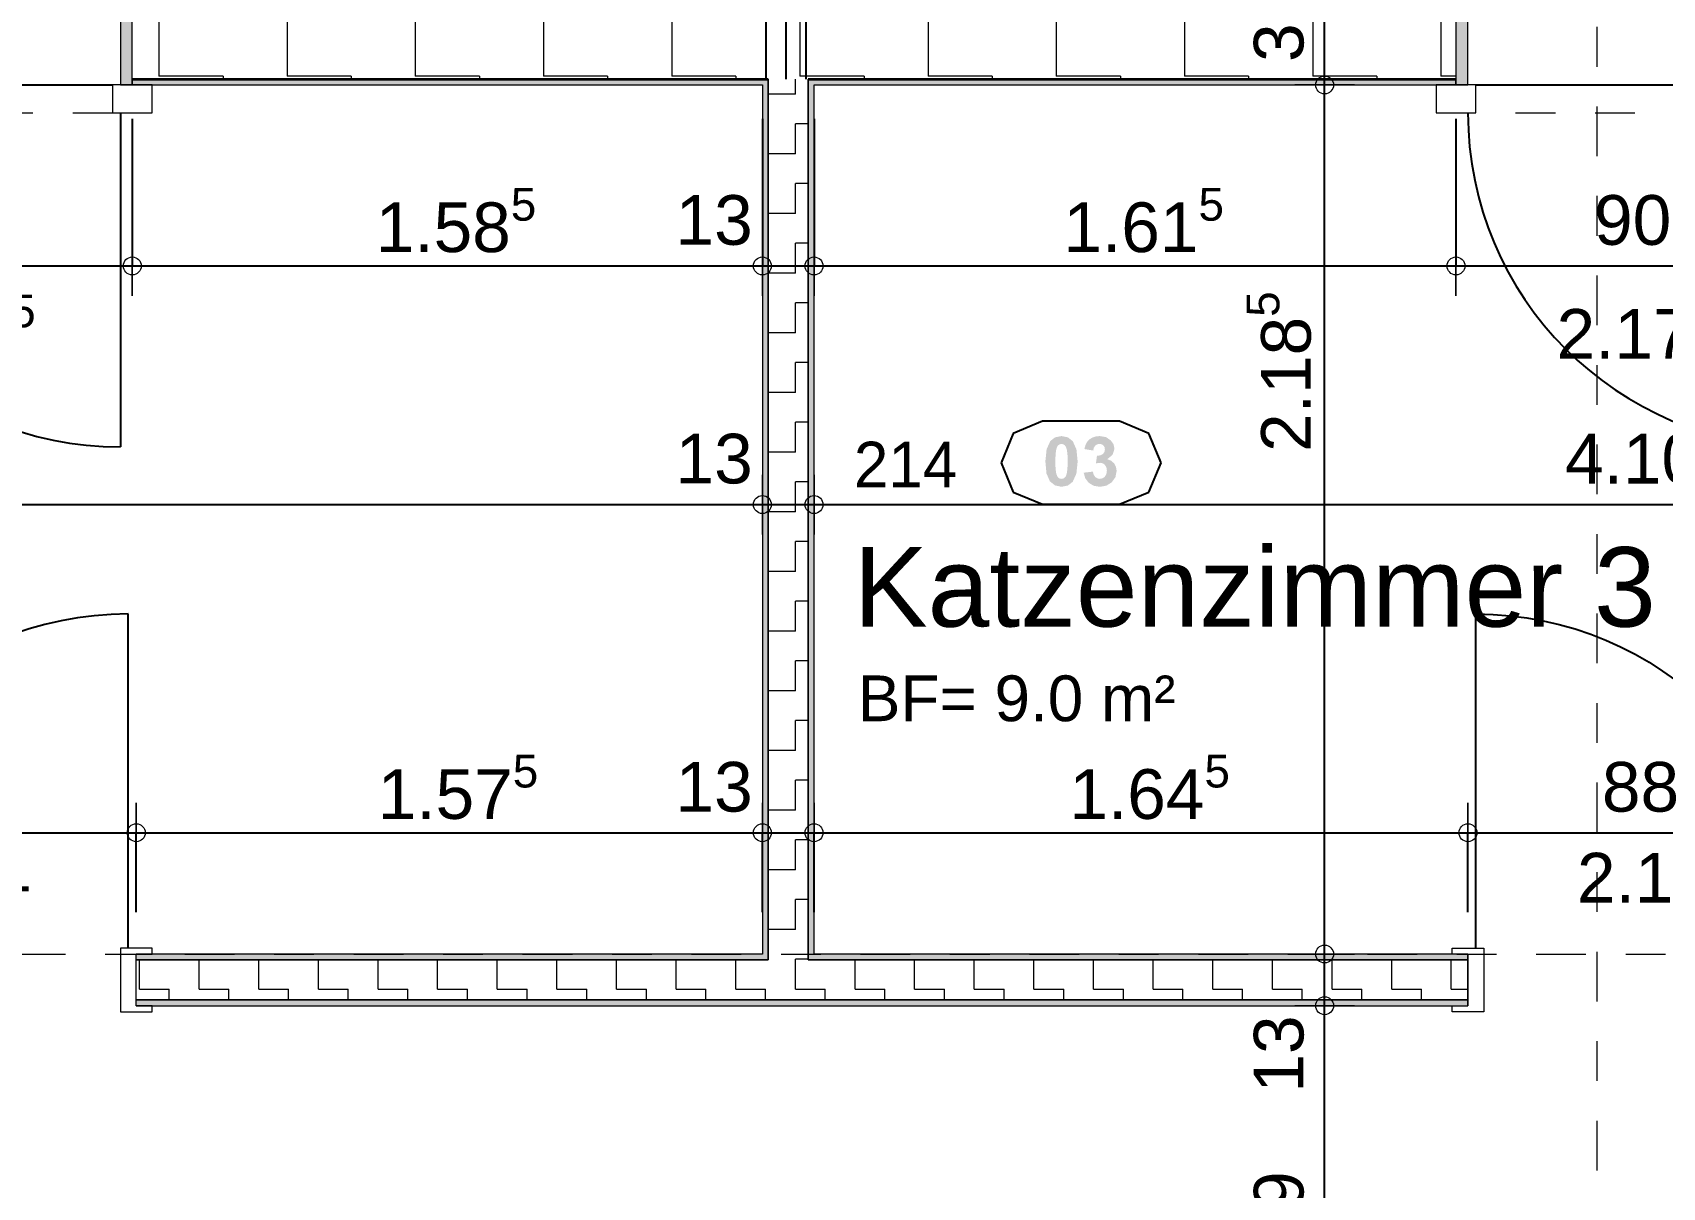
# Model space of a CAD drawing. Header units: metres. Extents: x -94.5 to -10.5, y 121.5 to 156.5.
# Drawn here: x -46.919 to -42.819, y 139.751 to 142.655 of the extents above; entities that cross this region are included whole.
import ezdxf

# ---------------------------------------------------------------- set-up
doc = ezdxf.new("R2010")
doc.units = ezdxf.units.M
doc.header["$PDMODE"] = 65
for name, pattern in [('AUSGEZOGEN', [0]), ('GETRENNT2_S10', [0.255, 0.125, -0.065, 0, -0.065]), ('PUNKT2_S9', [0.175, 0.075, -0.05, 0, -0.05]), ('VERDECKT2_S2', [0.09, 0.05, -0.04])]:
    doc.linetypes.add(name, pattern=pattern)
doc.layers.add('XR$1$_3808', color=7, linetype='Continuous')
for name, color, linetype, lineweight in [('XR$1$Allgemein', 7, 'AUSGEZOGEN', 18), ('XR$1$Bauachsen_grob', 7, 'GETRENNT2_S10', 13), ('XR$1$Daemmung', 7, 'AUSGEZOGEN', 18), ('XR$1$Hilfskonstruktion', 5, 'VERDECKT2_S2', 13), ('XR$1$Holz_Innenverkleidung', 7, 'AUSGEZOGEN', 25), ('XR$1$Leichtbauwaende', 7, 'AUSGEZOGEN', 18), ('XR$1$Raumbezeichnung', 7, 'AUSGEZOGEN', 18), ('XR$1$Text_Werkplan_Ausfuehrung', 7, 'AUSGEZOGEN', 25), ('XR$1$Tuerblatt', 7, 'AUSGEZOGEN', 18), ('XR$1$Tuerschwelle', 7, 'AUSGEZOGEN', 25), ('XR$1$Werkplan-_Ausfuehrungsmasse', 7, 'AUSGEZOGEN', 13)]:
    doc.layers.add(name, color=color, linetype=linetype, lineweight=lineweight)
doc.styles.add('ARIAL', font='ARIAL.TTF')
doc.dimstyles.new('_DIMSTYLE_3', dxfattribs={"dimtxt": 0.125, "dimasz": 0.15, "dimexe": 0, "dimexo": 0, "dimgap": 0.0625, "dimtad": 2, "dimrnd": 0.005, "dimzin": 4, "dimdsep": 46, "dimtxsty": 'ARIAL', "dimblk1": 'ALL_ML_KREIS', "dimblk2": 'ALL_ML_KREIS', "dimsah": 1, "dimcen": 0, "dimclrd": 256, "dimclre": 256, "dimclrt": 256, "dimadec": 0, "dimazin": 0, "dimtfac": 1, "dimtdec": 0, "dimtix": 1, "dimtmove": 2, "dimatfit": 3, "dimfxl": 0, "dimtzin": 0, "dimlwd": 0, "dimlwe": -1, "dimarcsym": 0})
doc.dimstyles.new('_DIMSTYLE_6', dxfattribs={"dimtxt": 0.125, "dimasz": 0.15, "dimexe": 0, "dimexo": 0, "dimgap": 0.0625, "dimtad": 2, "dimdec": 1, "dimlfac": 100, "dimrnd": 0.5, "dimzin": 4, "dimdsep": 46, "dimtxsty": 'ARIAL', "dimblk1": 'ALL_ML_KREIS', "dimblk2": 'ALL_ML_KREIS', "dimsah": 1, "dimcen": 0, "dimclrd": 256, "dimclre": 256, "dimclrt": 256, "dimadec": 0, "dimazin": 0, "dimtfac": 1, "dimtdec": 0, "dimtix": 1, "dimtmove": 2, "dimatfit": 3, "dimfxl": 0, "dimtvp": 1.2, "dimtzin": 0, "dimlwd": 0, "dimlwe": -1, "dimarcsym": 0})
doc.dimstyles.new('_DIMSTYLE_7', dxfattribs={"dimtxt": 0.125, "dimasz": 0.15, "dimexe": 0, "dimexo": 0, "dimgap": 0.0625, "dimtad": 2, "dimdec": 3, "dimrnd": 0.005, "dimzin": 4, "dimdsep": 46, "dimtxsty": 'ARIAL', "dimblk1": 'ALL_ML_KREIS', "dimblk2": 'ALL_ML_KREIS', "dimsah": 1, "dimcen": 0, "dimclrd": 256, "dimclre": 256, "dimclrt": 256, "dimadec": 0, "dimazin": 0, "dimtfac": 1, "dimtdec": 0, "dimtix": 1, "dimtmove": 2, "dimatfit": 3, "dimfxl": 0, "dimtzin": 0, "dimlwd": 0, "dimlwe": -1, "dimarcsym": 0})
doc.dimstyles.new('_DIMSTYLE_9', dxfattribs={"dimtxt": 0.125, "dimasz": 0.15, "dimexe": 0, "dimexo": 0, "dimgap": 0.0625, "dimtad": 2, "dimdec": 1, "dimlfac": 100, "dimrnd": 0.5, "dimzin": 4, "dimdsep": 46, "dimtxsty": 'ARIAL', "dimblk1": 'ALL_ML_KREIS', "dimblk2": 'ALL_ML_KREIS', "dimsah": 1, "dimcen": 0, "dimclrd": 256, "dimclre": 256, "dimclrt": 256, "dimadec": 0, "dimazin": 0, "dimtfac": 1, "dimtdec": 0, "dimtix": 1, "dimtmove": 2, "dimatfit": 3, "dimfxl": 0, "dimtzin": 0, "dimlwd": 0, "dimlwe": -1, "dimarcsym": 0})

# ---------------------------------------------------------------- blocks, each defined once
blk = doc.blocks.new('ALL_ML_KREIS')
at = {"color": 0, "linetype": 'ByBlock', "lineweight": -2}
for p, q in [((0, -0.5), (0, 0.5)), ((-1, 0), (0.5, 0))]:
    blk.add_line(p, q, dxfattribs=at)
blk.add_circle((0, 0), 0.15, dxfattribs=at)
blk = doc.blocks.new('*D188')
at = {"layer": 'DEFPOINTS'}
for p in [(-47.5381, 140.6431), (-47.5381, 140.3381), (-46.6581, 140.3381)]:
    blk.add_point(p, dxfattribs=at)
at = {"layer": 'XR$1$Werkplan-_Ausfuehrungsmasse', "lineweight": -2}
for p, q in [((-47.5381, 140.443), (-47.5381, 140.6431)), ((-47.5381, 140.6431), (-46.6581, 140.6431)), ((-46.6581, 140.443), (-46.6581, 140.6431))]:
    blk.add_line(p, q, dxfattribs=at)
at = {"layer": 'XR$1$Werkplan-_Ausfuehrungsmasse', "xscale": 0.15, "yscale": 0.15, "zscale": 0.15, "rotation": 180}
blk.add_blockref('ALL_ML_KREIS', (-47.5381, 140.6431), dxfattribs=at)
at = {"layer": 'XR$1$Werkplan-_Ausfuehrungsmasse', "xscale": 0.15, "yscale": 0.15, "zscale": 0.15}
blk.add_blockref('ALL_ML_KREIS', (-46.6581, 140.6431), dxfattribs=at)
at = {"layer": 'XR$1$Werkplan-_Ausfuehrungsmasse', "insert": (-47.1039, 140.7577), "char_height": 0.125, "width": 0.5, "attachment_point": 5, "style": 'ARIAL'}
blk.add_mtext('\\A1;{\\A1;{88\\H0.082500;\\S^ ;}}', dxfattribs=at)
at = {"layer": 'XR$1$Werkplan-_Ausfuehrungsmasse', "insert": (-47.2638, 140.5925), "char_height": 0.125, "width": 0.00625, "attachment_point": 1, "line_spacing_factor": 0.60241, "style": 'ARIAL'}
blk.add_mtext('\\A1;{2.14\\H0.082500;\\S^ ;}', dxfattribs=at)
blk = doc.blocks.new('*D189')
at = {"layer": 'DEFPOINTS'}
for p in [(-45.0831, 142.523), (-46.6581, 140.6431), (-46.6581, 140.3381)]:
    blk.add_point(p, dxfattribs=at)
at = {"layer": 'XR$1$Werkplan-_Ausfuehrungsmasse', "lineweight": -2}
for p, q in [((-46.6581, 140.443), (-46.6581, 140.6431)), ((-46.6581, 140.6431), (-45.0831, 140.6431)), ((-45.0831, 140.443), (-45.0831, 140.6431))]:
    blk.add_line(p, q, dxfattribs=at)
at = {"layer": 'XR$1$Werkplan-_Ausfuehrungsmasse', "xscale": 0.15, "yscale": 0.15, "zscale": 0.15, "rotation": 180}
blk.add_blockref('ALL_ML_KREIS', (-46.6581, 140.6431), dxfattribs=at)
at = {"layer": 'XR$1$Werkplan-_Ausfuehrungsmasse', "xscale": 0.15, "yscale": 0.15, "zscale": 0.15}
blk.add_blockref('ALL_ML_KREIS', (-45.0831, 140.6431), dxfattribs=at)
at = {"layer": 'XR$1$Werkplan-_Ausfuehrungsmasse', "insert": (-45.8488, 140.7577), "char_height": 0.125, "width": 0.625, "attachment_point": 5, "style": 'ARIAL'}
blk.add_mtext('\\A1;{\\A1;{1.57\\H0.082500;\\S5^ ;}}', dxfattribs=at)
blk = doc.blocks.new('*D190')
at = {"layer": 'DEFPOINTS'}
for p in [(-45.0831, 142.523), (-44.9531, 142.523), (-45.0831, 140.6431)]:
    blk.add_point(p, dxfattribs=at)
at = {"layer": 'XR$1$Werkplan-_Ausfuehrungsmasse', "lineweight": -2}
for p, q in [((-45.0831, 140.443), (-45.0831, 140.6431)), ((-45.0831, 140.6431), (-44.9531, 140.6431)), ((-44.9531, 140.443), (-44.9531, 140.6431))]:
    blk.add_line(p, q, dxfattribs=at)
at = {"layer": 'XR$1$Werkplan-_Ausfuehrungsmasse', "xscale": 0.15, "yscale": 0.15, "zscale": 0.15, "rotation": 180}
blk.add_blockref('ALL_ML_KREIS', (-45.0831, 140.6431), dxfattribs=at)
at = {"layer": 'XR$1$Werkplan-_Ausfuehrungsmasse', "xscale": 0.15, "yscale": 0.15, "zscale": 0.15}
blk.add_blockref('ALL_ML_KREIS', (-44.9531, 140.6431), dxfattribs=at)
at = {"layer": 'XR$1$Werkplan-_Ausfuehrungsmasse', "insert": (-45.2044, 140.7578), "char_height": 0.125, "width": 0.5, "attachment_point": 5, "style": 'ARIAL'}
blk.add_mtext('\\A1;{\\A1;{13\\H0.082500;\\S^ ;}}', dxfattribs=at)
blk = doc.blocks.new('*D191')
at = {"layer": 'DEFPOINTS'}
for p in [(-44.9531, 142.523), (-44.9531, 140.6431), (-43.3081, 140.3381)]:
    blk.add_point(p, dxfattribs=at)
at = {"layer": 'XR$1$Werkplan-_Ausfuehrungsmasse', "lineweight": -2}
for p, q in [((-44.9531, 140.443), (-44.9531, 140.6431)), ((-44.9531, 140.6431), (-43.3081, 140.6431)), ((-43.3081, 140.443), (-43.3081, 140.6431))]:
    blk.add_line(p, q, dxfattribs=at)
at = {"layer": 'XR$1$Werkplan-_Ausfuehrungsmasse', "xscale": 0.15, "yscale": 0.15, "zscale": 0.15, "rotation": 180}
blk.add_blockref('ALL_ML_KREIS', (-44.9531, 140.6431), dxfattribs=at)
at = {"layer": 'XR$1$Werkplan-_Ausfuehrungsmasse', "xscale": 0.15, "yscale": 0.15, "zscale": 0.15}
blk.add_blockref('ALL_ML_KREIS', (-43.3081, 140.6431), dxfattribs=at)
at = {"layer": 'XR$1$Werkplan-_Ausfuehrungsmasse', "insert": (-44.1088, 140.7577), "char_height": 0.125, "width": 0.625, "attachment_point": 5, "style": 'ARIAL'}
blk.add_mtext('\\A1;{\\A1;{1.64\\H0.082500;\\S5^ ;}}', dxfattribs=at)
blk = doc.blocks.new('*D192')
at = {"layer": 'DEFPOINTS'}
for p in [(-43.3081, 140.6431), (-43.3081, 140.3381), (-42.4281, 140.3381)]:
    blk.add_point(p, dxfattribs=at)
at = {"layer": 'XR$1$Werkplan-_Ausfuehrungsmasse', "lineweight": -2}
for p, q in [((-43.3081, 140.443), (-43.3081, 140.6431)), ((-43.3081, 140.6431), (-42.4281, 140.6431)), ((-42.4281, 140.443), (-42.4281, 140.6431))]:
    blk.add_line(p, q, dxfattribs=at)
at = {"layer": 'XR$1$Werkplan-_Ausfuehrungsmasse', "xscale": 0.15, "yscale": 0.15, "zscale": 0.15, "rotation": 180}
blk.add_blockref('ALL_ML_KREIS', (-43.3081, 140.6431), dxfattribs=at)
at = {"layer": 'XR$1$Werkplan-_Ausfuehrungsmasse', "xscale": 0.15, "yscale": 0.15, "zscale": 0.15}
blk.add_blockref('ALL_ML_KREIS', (-42.4281, 140.6431), dxfattribs=at)
at = {"layer": 'XR$1$Werkplan-_Ausfuehrungsmasse', "insert": (-42.8739, 140.7577), "char_height": 0.125, "width": 0.5, "attachment_point": 5, "style": 'ARIAL'}
blk.add_mtext('\\A1;{\\A1;{88\\H0.082500;\\S^ ;}}', dxfattribs=at)
at = {"layer": 'XR$1$Werkplan-_Ausfuehrungsmasse', "insert": (-43.0338, 140.5925), "char_height": 0.125, "width": 0.00625, "attachment_point": 1, "line_spacing_factor": 0.60241, "style": 'ARIAL'}
blk.add_mtext('\\A1;{2.14\\H0.082500;\\S^ ;}', dxfattribs=at)
blk = doc.blocks.new('*D214')
at = {"layer": 'DEFPOINTS'}
for p in [(-43.3081, 140.2081), (-43.6687, 139.018), (-42.0771, 139.018)]:
    blk.add_point(p, dxfattribs=at)
at = {"layer": 'XR$1$Werkplan-_Ausfuehrungsmasse', "lineweight": -2}
for p, q in [((-43.6687, 140.2081), (-43.6687, 140.2081)), ((-43.6687, 139.018), (-43.6687, 140.2081)), ((-43.6687, 139.018), (-43.6687, 139.018))]:
    blk.add_line(p, q, dxfattribs=at)
at = {"layer": 'XR$1$Werkplan-_Ausfuehrungsmasse', "xscale": 0.15, "yscale": 0.15, "zscale": 0.15}
for p, rotation in [((-43.6687, 140.2081), 90), ((-43.6687, 139.018), 270)]:
    blk.add_blockref('ALL_ML_KREIS', p, dxfattribs=dict(at, rotation=rotation))
at = {"layer": 'XR$1$Werkplan-_Ausfuehrungsmasse', "insert": (-43.7833, 139.622), "char_height": 0.125, "width": 0.5, "attachment_point": 5, "rotation": 90, "style": 'ARIAL'}
blk.add_mtext('\\A1;{\\A1;{1.19\\H0.082500;\\S^ ;}}', dxfattribs=at)
blk = doc.blocks.new('*D215')
at = {"layer": 'DEFPOINTS'}
for p in [(-43.3081, 140.3381), (-43.6687, 140.2081), (-43.3081, 140.2081)]:
    blk.add_point(p, dxfattribs=at)
at = {"layer": 'XR$1$Werkplan-_Ausfuehrungsmasse', "lineweight": -2}
for p, q in [((-43.6687, 140.3381), (-43.6687, 140.3381)), ((-43.6687, 140.2081), (-43.6687, 140.3381)), ((-43.6687, 140.2081), (-43.6687, 140.2081))]:
    blk.add_line(p, q, dxfattribs=at)
at = {"layer": 'XR$1$Werkplan-_Ausfuehrungsmasse', "xscale": 0.15, "yscale": 0.15, "zscale": 0.15}
for p, rotation in [((-43.6687, 140.3381), 90), ((-43.6687, 140.2081), 270)]:
    blk.add_blockref('ALL_ML_KREIS', p, dxfattribs=dict(at, rotation=rotation))
at = {"layer": 'XR$1$Werkplan-_Ausfuehrungsmasse', "insert": (-43.7834, 140.0867), "char_height": 0.125, "width": 0.5, "attachment_point": 5, "rotation": 90, "style": 'ARIAL'}
blk.add_mtext('\\A1;{\\A1;{13\\H0.082500;\\S^ ;}}', dxfattribs=at)
blk = doc.blocks.new('*D216')
at = {"layer": 'DEFPOINTS'}
for p in [(-43.3381, 142.523), (-43.6687, 140.3381), (-43.3081, 140.3381)]:
    blk.add_point(p, dxfattribs=at)
at = {"layer": 'XR$1$Werkplan-_Ausfuehrungsmasse', "lineweight": -2}
for p, q in [((-43.6687, 142.523), (-43.6687, 142.523)), ((-43.6687, 140.3381), (-43.6687, 142.523)), ((-43.6687, 140.3381), (-43.6687, 140.3381))]:
    blk.add_line(p, q, dxfattribs=at)
at = {"layer": 'XR$1$Werkplan-_Ausfuehrungsmasse', "xscale": 0.15, "yscale": 0.15, "zscale": 0.15}
for p, rotation in [((-43.6687, 142.523), 90), ((-43.6687, 140.3381), 270)]:
    blk.add_blockref('ALL_ML_KREIS', p, dxfattribs=dict(at, rotation=rotation))
at = {"layer": 'XR$1$Werkplan-_Ausfuehrungsmasse', "insert": (-43.7833, 141.8023), "char_height": 0.125, "width": 0.625, "attachment_point": 5, "rotation": 90, "style": 'ARIAL'}
blk.add_mtext('\\A1;{\\A1;{2.18\\H0.082500;\\S5^ ;}}', dxfattribs=at)
blk = doc.blocks.new('*D217')
at = {"layer": 'DEFPOINTS'}
for p in [(-43.3081, 142.843), (-43.6687, 142.523), (-43.3381, 142.523)]:
    blk.add_point(p, dxfattribs=at)
at = {"layer": 'XR$1$Werkplan-_Ausfuehrungsmasse', "lineweight": -2}
for p, q in [((-43.6687, 142.843), (-43.6687, 142.843)), ((-43.6687, 142.523), (-43.6687, 142.843)), ((-43.6687, 142.523), (-43.6687, 142.523))]:
    blk.add_line(p, q, dxfattribs=at)
at = {"layer": 'XR$1$Werkplan-_Ausfuehrungsmasse', "xscale": 0.15, "yscale": 0.15, "zscale": 0.15}
for p, rotation in [((-43.6687, 142.843), 90), ((-43.6687, 142.523), 270)]:
    blk.add_blockref('ALL_ML_KREIS', p, dxfattribs=dict(at, rotation=rotation))
at = {"layer": 'XR$1$Werkplan-_Ausfuehrungsmasse', "insert": (-43.7834, 142.678), "char_height": 0.125, "width": 0.5, "attachment_point": 5, "rotation": 90, "style": 'ARIAL'}
blk.add_mtext('\\A1;{\\A1;{32\\H0.082500;\\S^ ;}}', dxfattribs=at)
blk = doc.blocks.new('*D263')
at = {"layer": 'DEFPOINTS'}
for p in [(-49.1831, 142.523), (-45.0831, 142.523), (-49.1831, 141.4681)]:
    blk.add_point(p, dxfattribs=at)
at = {"layer": 'XR$1$Werkplan-_Ausfuehrungsmasse', "lineweight": -2}
for p, q in [((-49.1831, 141.4681), (-49.1831, 141.4681)), ((-49.1831, 141.4681), (-45.0831, 141.4681)), ((-45.0831, 141.4681), (-45.0831, 141.4681))]:
    blk.add_line(p, q, dxfattribs=at)
at = {"layer": 'XR$1$Werkplan-_Ausfuehrungsmasse', "xscale": 0.15, "yscale": 0.15, "zscale": 0.15, "rotation": 180}
blk.add_blockref('ALL_ML_KREIS', (-49.1831, 141.4681), dxfattribs=at)
at = {"layer": 'XR$1$Werkplan-_Ausfuehrungsmasse', "xscale": 0.15, "yscale": 0.15, "zscale": 0.15}
blk.add_blockref('ALL_ML_KREIS', (-45.0831, 141.4681), dxfattribs=at)
at = {"layer": 'XR$1$Werkplan-_Ausfuehrungsmasse', "insert": (-47.1239, 141.5827), "char_height": 0.125, "width": 0.5, "attachment_point": 5, "style": 'ARIAL'}
blk.add_mtext('\\A1;{\\A1;{4.10\\H0.082500;\\S^ ;}}', dxfattribs=at)
blk = doc.blocks.new('*D264')
at = {"layer": 'DEFPOINTS'}
for p in [(-45.0831, 142.523), (-44.9531, 142.523), (-45.0831, 141.4681)]:
    blk.add_point(p, dxfattribs=at)
at = {"layer": 'XR$1$Werkplan-_Ausfuehrungsmasse', "lineweight": -2}
for p, q in [((-45.0831, 141.4681), (-45.0831, 141.4681)), ((-45.0831, 141.4681), (-44.9531, 141.4681)), ((-44.9531, 141.4681), (-44.9531, 141.4681))]:
    blk.add_line(p, q, dxfattribs=at)
at = {"layer": 'XR$1$Werkplan-_Ausfuehrungsmasse', "xscale": 0.15, "yscale": 0.15, "zscale": 0.15, "rotation": 180}
blk.add_blockref('ALL_ML_KREIS', (-45.0831, 141.4681), dxfattribs=at)
at = {"layer": 'XR$1$Werkplan-_Ausfuehrungsmasse', "xscale": 0.15, "yscale": 0.15, "zscale": 0.15}
blk.add_blockref('ALL_ML_KREIS', (-44.9531, 141.4681), dxfattribs=at)
at = {"layer": 'XR$1$Werkplan-_Ausfuehrungsmasse', "insert": (-45.2044, 141.5828), "char_height": 0.125, "width": 0.5, "attachment_point": 5, "style": 'ARIAL'}
blk.add_mtext('\\A1;{\\A1;{13\\H0.082500;\\S^ ;}}', dxfattribs=at)
blk = doc.blocks.new('*D265')
at = {"layer": 'DEFPOINTS'}
for p in [(-44.9531, 142.523), (-40.8531, 142.523), (-44.9531, 141.4681)]:
    blk.add_point(p, dxfattribs=at)
at = {"layer": 'XR$1$Werkplan-_Ausfuehrungsmasse', "lineweight": -2}
for p, q in [((-44.9531, 141.4681), (-44.9531, 141.4681)), ((-44.9531, 141.4681), (-40.8531, 141.4681)), ((-40.8531, 141.4681), (-40.8531, 141.4681))]:
    blk.add_line(p, q, dxfattribs=at)
at = {"layer": 'XR$1$Werkplan-_Ausfuehrungsmasse', "xscale": 0.15, "yscale": 0.15, "zscale": 0.15, "rotation": 180}
blk.add_blockref('ALL_ML_KREIS', (-44.9531, 141.4681), dxfattribs=at)
at = {"layer": 'XR$1$Werkplan-_Ausfuehrungsmasse', "xscale": 0.15, "yscale": 0.15, "zscale": 0.15}
blk.add_blockref('ALL_ML_KREIS', (-40.8531, 141.4681), dxfattribs=at)
at = {"layer": 'XR$1$Werkplan-_Ausfuehrungsmasse', "insert": (-42.8939, 141.5827), "char_height": 0.125, "width": 0.5, "attachment_point": 5, "style": 'ARIAL'}
blk.add_mtext('\\A1;{\\A1;{4.10\\H0.082500;\\S^ ;}}', dxfattribs=at)
blk = doc.blocks.new('COMPLEXOBJECT_7')
at = {"layer": 'XR$1$Bauachsen_grob', "color": 8}
for p, q in [((-42.9831, 130.869), (-42.9831, 153.5024)), ((-80.9611, 140.338), (-13.4611, 140.338))]:
    blk.add_line(p, q, dxfattribs=at)
blk = doc.blocks.new('Tür_6_$F2')
at = {"layer": 'XR$1$_3808', "color": 7, "linetype": 'AUSGEZOGEN', "lineweight": -3}
blk.add_line((0.86, 0.145), (0.86, 0.985), dxfattribs=at)
at = {"layer": 'XR$1$_3808', "color": 7, "linetype": 'AUSGEZOGEN', "lineweight": 18}
for points in [[(0, 0.065), (0, 0), (-0.04, 0), (-0.04, -0.015), (0.04, -0.015), (0.04, 0.145), (-0.04, 0.145), (-0.04, 0.13), (0, 0.13), (0, 0.065)], [(0.84, 0.065), (0.84, -0.015), (0.92, -0.015), (0.92, 0), (0.88, 0), (0.88, 0.13), (0.92, 0.13), (0.92, 0.145), (0.84, 0.145), (0.84, 0.065)]]:
    blk.add_lwpolyline(points, close=True, dxfattribs=at)
at = {"layer": 'XR$1$_3808', "color": 7, "linetype": 'AUSGEZOGEN', "lineweight": -3}
blk.add_arc((0.86, 0.145), 0.84, 90, 180, dxfattribs=at)
blk = doc.blocks.new('Tür_2_$F2')
at = {"layer": 'XR$1$_3808', "color": 7, "linetype": 'AUSGEZOGEN', "lineweight": -3}
blk.add_line((0.86, 0.145), (0.86, 0.985), dxfattribs=at)
at = {"layer": 'XR$1$_3808', "color": 7, "linetype": 'AUSGEZOGEN', "lineweight": 18}
for points in [[(0, 0.065), (0, 0), (-0.04, 0), (-0.04, -0.015), (0.04, -0.015), (0.04, 0.145), (-0.04, 0.145), (-0.04, 0.13), (0, 0.13), (0, 0.065)], [(0.84, 0.065), (0.84, -0.015), (0.92, -0.015), (0.92, 0), (0.88, 0), (0.88, 0.13), (0.92, 0.13), (0.92, 0.145), (0.84, 0.145), (0.84, 0.065)]]:
    blk.add_lwpolyline(points, close=True, dxfattribs=at)
at = {"layer": 'XR$1$_3808', "color": 7, "linetype": 'AUSGEZOGEN', "lineweight": -3}
blk.add_arc((0.86, 0.145), 0.84, 90, 180, dxfattribs=at)
blk = doc.blocks.new('Tür_8_$F2')
at = {"layer": 'XR$1$_3808', "color": 7, "linetype": 'AUSGEZOGEN', "lineweight": -3}
blk.add_line((0.08, 0.07), (0.08, 0.91), dxfattribs=at)
at = {"layer": 'XR$1$_3808', "color": 7, "linetype": 'AUSGEZOGEN', "lineweight": 18}
for points in [[(0, 0), (0.1, 0), (0.1, 0.07), (0, 0.07), (0, 0)], [(0.9, 0), (1, 0), (1, 0.07), (0.9, 0.07), (0.9, 0)]]:
    blk.add_lwpolyline(points, close=True, dxfattribs=at)
at = {"layer": 'XR$1$_3808', "color": 7, "linetype": 'AUSGEZOGEN', "lineweight": -3}
blk.add_arc((0.08, 0.07), 0.84, 0, 90, dxfattribs=at)
blk = doc.blocks.new('*D622')
at = {"layer": 'DEFPOINTS'}
for p in [(-47.5681, 142.523), (-46.6681, 142.523), (-47.5681, 142.0681)]:
    blk.add_point(p, dxfattribs=at)
at = {"layer": 'XR$1$Werkplan-_Ausfuehrungsmasse', "lineweight": -2}
for p, q in [((-47.5681, 142.4381), (-47.5681, 142.0681)), ((-46.6681, 142.4381), (-46.6681, 142.0681)), ((-47.5681, 142.0681), (-46.6681, 142.0681))]:
    blk.add_line(p, q, dxfattribs=at)
at = {"layer": 'XR$1$Werkplan-_Ausfuehrungsmasse', "xscale": 0.15, "yscale": 0.15, "zscale": 0.15, "rotation": 180}
blk.add_blockref('ALL_ML_KREIS', (-47.5681, 142.0681), dxfattribs=at)
at = {"layer": 'XR$1$Werkplan-_Ausfuehrungsmasse', "xscale": 0.15, "yscale": 0.15, "zscale": 0.15}
blk.add_blockref('ALL_ML_KREIS', (-46.6681, 142.0681), dxfattribs=at)
at = {"layer": 'XR$1$Werkplan-_Ausfuehrungsmasse', "insert": (-47.1236, 142.1827), "char_height": 0.125, "width": 0.5, "attachment_point": 5, "style": 'ARIAL'}
blk.add_mtext('\\A1;{\\A1;{90\\H0.082500;\\S^ ;}}', dxfattribs=at)
at = {"layer": 'XR$1$Werkplan-_Ausfuehrungsmasse', "insert": (-47.3151, 141.9962), "char_height": 0.125, "width": 0.00625, "attachment_point": 1, "line_spacing_factor": 0.60241, "style": 'ARIAL'}
blk.add_mtext('\\A1;{2.17\\H0.082500;\\S5^ ;}', dxfattribs=at)
blk = doc.blocks.new('*D623')
at = {"layer": 'DEFPOINTS'}
for p in [(-46.6681, 142.523), (-45.0831, 142.523), (-46.6681, 142.0681)]:
    blk.add_point(p, dxfattribs=at)
at = {"layer": 'XR$1$Werkplan-_Ausfuehrungsmasse', "lineweight": -2}
for p, q in [((-46.6681, 142.4381), (-46.6681, 142.0681)), ((-45.0831, 142.4381), (-45.0831, 142.0681)), ((-46.6681, 142.0681), (-45.0831, 142.0681))]:
    blk.add_line(p, q, dxfattribs=at)
at = {"layer": 'XR$1$Werkplan-_Ausfuehrungsmasse', "xscale": 0.15, "yscale": 0.15, "zscale": 0.15, "rotation": 180}
blk.add_blockref('ALL_ML_KREIS', (-46.6681, 142.0681), dxfattribs=at)
at = {"layer": 'XR$1$Werkplan-_Ausfuehrungsmasse', "xscale": 0.15, "yscale": 0.15, "zscale": 0.15}
blk.add_blockref('ALL_ML_KREIS', (-45.0831, 142.0681), dxfattribs=at)
at = {"layer": 'XR$1$Werkplan-_Ausfuehrungsmasse', "insert": (-45.8538, 142.1827), "char_height": 0.125, "width": 0.625, "attachment_point": 5, "style": 'ARIAL'}
blk.add_mtext('\\A1;{\\A1;{1.58\\H0.082500;\\S5^ ;}}', dxfattribs=at)
blk = doc.blocks.new('*D624')
at = {"layer": 'DEFPOINTS'}
for p in [(-45.0831, 142.523), (-44.9531, 142.523), (-45.0831, 142.0681)]:
    blk.add_point(p, dxfattribs=at)
at = {"layer": 'XR$1$Werkplan-_Ausfuehrungsmasse', "lineweight": -2}
for p, q in [((-45.0831, 142.4381), (-45.0831, 142.0681)), ((-44.9531, 142.4381), (-44.9531, 142.0681)), ((-45.0831, 142.0681), (-44.9531, 142.0681))]:
    blk.add_line(p, q, dxfattribs=at)
at = {"layer": 'XR$1$Werkplan-_Ausfuehrungsmasse', "xscale": 0.15, "yscale": 0.15, "zscale": 0.15, "rotation": 180}
blk.add_blockref('ALL_ML_KREIS', (-45.0831, 142.0681), dxfattribs=at)
at = {"layer": 'XR$1$Werkplan-_Ausfuehrungsmasse', "xscale": 0.15, "yscale": 0.15, "zscale": 0.15}
blk.add_blockref('ALL_ML_KREIS', (-44.9531, 142.0681), dxfattribs=at)
at = {"layer": 'XR$1$Werkplan-_Ausfuehrungsmasse', "insert": (-45.2044, 142.1828), "char_height": 0.125, "width": 0.5, "attachment_point": 5, "style": 'ARIAL'}
blk.add_mtext('\\A1;{\\A1;{13\\H0.082500;\\S^ ;}}', dxfattribs=at)
blk = doc.blocks.new('*D625')
at = {"layer": 'DEFPOINTS'}
for p in [(-44.9531, 142.523), (-43.3381, 142.523), (-44.9531, 142.0681)]:
    blk.add_point(p, dxfattribs=at)
at = {"layer": 'XR$1$Werkplan-_Ausfuehrungsmasse', "lineweight": -2}
for p, q in [((-44.9531, 142.4381), (-44.9531, 142.0681)), ((-43.3381, 142.4381), (-43.3381, 142.0681)), ((-44.9531, 142.0681), (-43.3381, 142.0681))]:
    blk.add_line(p, q, dxfattribs=at)
at = {"layer": 'XR$1$Werkplan-_Ausfuehrungsmasse', "xscale": 0.15, "yscale": 0.15, "zscale": 0.15, "rotation": 180}
blk.add_blockref('ALL_ML_KREIS', (-44.9531, 142.0681), dxfattribs=at)
at = {"layer": 'XR$1$Werkplan-_Ausfuehrungsmasse', "xscale": 0.15, "yscale": 0.15, "zscale": 0.15}
blk.add_blockref('ALL_ML_KREIS', (-43.3381, 142.0681), dxfattribs=at)
at = {"layer": 'XR$1$Werkplan-_Ausfuehrungsmasse', "insert": (-44.1238, 142.1827), "char_height": 0.125, "width": 0.625, "attachment_point": 5, "style": 'ARIAL'}
blk.add_mtext('\\A1;{\\A1;{1.61\\H0.082500;\\S5^ ;}}', dxfattribs=at)
blk = doc.blocks.new('*D626')
at = {"layer": 'DEFPOINTS'}
for p in [(-43.3381, 142.523), (-42.4381, 142.523), (-43.3381, 142.0681)]:
    blk.add_point(p, dxfattribs=at)
at = {"layer": 'XR$1$Werkplan-_Ausfuehrungsmasse', "lineweight": -2}
for p, q in [((-43.3381, 142.4381), (-43.3381, 142.0681)), ((-42.4381, 142.4381), (-42.4381, 142.0681)), ((-43.3381, 142.0681), (-42.4381, 142.0681))]:
    blk.add_line(p, q, dxfattribs=at)
at = {"layer": 'XR$1$Werkplan-_Ausfuehrungsmasse', "xscale": 0.15, "yscale": 0.15, "zscale": 0.15, "rotation": 180}
blk.add_blockref('ALL_ML_KREIS', (-43.3381, 142.0681), dxfattribs=at)
at = {"layer": 'XR$1$Werkplan-_Ausfuehrungsmasse', "xscale": 0.15, "yscale": 0.15, "zscale": 0.15}
blk.add_blockref('ALL_ML_KREIS', (-42.4381, 142.0681), dxfattribs=at)
at = {"layer": 'XR$1$Werkplan-_Ausfuehrungsmasse', "insert": (-42.8936, 142.1827), "char_height": 0.125, "width": 0.5, "attachment_point": 5, "style": 'ARIAL'}
blk.add_mtext('\\A1;{\\A1;{90\\H0.082500;\\S^ ;}}', dxfattribs=at)
at = {"layer": 'XR$1$Werkplan-_Ausfuehrungsmasse', "insert": (-43.0851, 141.9962), "char_height": 0.125, "width": 0.00625, "attachment_point": 1, "line_spacing_factor": 0.60241, "style": 'ARIAL'}
blk.add_mtext('\\A1;{2.17\\H0.082500;\\S5^ ;}', dxfattribs=at)

msp = doc.modelspace()

# ---------------------------------------------------------------- hatches: boundary and pattern name
at = {"layer": 'XR$1$Allgemein', "lineweight": 13}
for points in [[(-46.6981, 142.738), (-46.6981, 142.523), (-46.6681, 142.523), (-46.6681, 142.538), (-46.6681, 142.738), (-46.6681, 142.773), (-46.6681, 142.813), (-46.6681, 142.843), (-46.6981, 142.843), (-46.6981, 142.813), (-46.6981, 142.773)], [(-43.3381, 142.738), (-43.3381, 142.538), (-43.3381, 142.523), (-43.3331, 142.523), (-43.3181, 142.523), (-43.3081, 142.523), (-43.3081, 142.738), (-43.3081, 142.773), (-43.3081, 142.813), (-43.3081, 142.843), (-43.3381, 142.843), (-43.3381, 142.813), (-43.3381, 142.773)]]:
    msp.add_hatch(color=8, dxfattribs=at).paths.add_polyline_path(points)
at = {"layer": 'XR$1$Daemmung', "lineweight": 13}
h = msp.add_hatch(dxfattribs=at)
h.set_pattern_fill('MUSTER', color=256, scale=0.16125, angle=180, style=0, pattern_type=2)
h.set_pattern_definition([(180, (-0.3225, -0.3225), (-0.16125, -0.16125), [0.16125, -0.16125]), (270, (-0.3225, -0.3225), (0.16125, -0.16125), [0.16125, -0.16125])])
h.paths.add_polyline_path([(-46.6681, 142.538), (-43.3381, 142.538), (-43.3381, 142.738), (-46.6681, 142.738)], flags=0)
at = {"layer": 'XR$1$Holz_Innenverkleidung', "lineweight": 13}
for points in [[(-46.6681, 142.523), (-45.0681, 142.523), (-45.0681, 142.538), (-46.6681, 142.538)], [(-43.3381, 142.523), (-43.3381, 142.538), (-44.9681, 142.538), (-44.9681, 142.523)]]:
    msp.add_hatch(color=35, dxfattribs=at).paths.add_polyline_path(points)
at = {"layer": 'XR$1$Leichtbauwaende', "linetype": 'AUSGEZOGEN', "lineweight": 13}
for points in [[(-45.0681, 140.3381), (-45.0681, 142.523), (-45.0831, 142.523), (-45.0831, 140.3381)], [(-44.9531, 140.3381), (-44.9531, 142.523), (-44.9681, 142.523), (-44.9681, 140.3381)], [(-45.0681, 140.3381), (-46.6581, 140.3381), (-46.6581, 140.3231), (-45.0681, 140.3231)], [(-44.9681, 140.3231), (-43.3081, 140.3231), (-43.3081, 140.3381), (-44.9681, 140.3381)], [(-46.6581, 140.2081), (-43.3081, 140.2081), (-43.3081, 140.2231), (-46.6581, 140.2231)]]:
    msp.add_hatch(color=35, dxfattribs=at).paths.add_polyline_path(points)
h = msp.add_hatch(dxfattribs=at)
h.set_pattern_fill('MUSTER', color=256, scale=0.075, angle=90, style=0, pattern_type=2)
h.set_pattern_definition([(90, (-0.15, 0.15), (-0.075, 0.075), [0.075, -0.075]), (180, (-0.15, 0.15), (-0.075, -0.075), [0.075, -0.075])])
h.paths.add_polyline_path([(-44.9681, 140.3231), (-44.9681, 142.538), (-45.0681, 142.538), (-45.0681, 140.3231)], flags=0)
h = msp.add_hatch(dxfattribs=at)
h.set_pattern_fill('MUSTER', color=256, scale=0.075, style=0, pattern_type=2)
h.set_pattern_definition([(0, (0.15, 0.15), (0.075, 0.075), [0.075, -0.075]), (90, (0.15, 0.15), (-0.075, 0.075), [0.075, -0.075])])
h.paths.add_polyline_path([(-46.6581, 140.2231), (-43.3081, 140.2231), (-43.3081, 140.3231), (-46.6581, 140.3231)], flags=0)
at = {"layer": 'XR$1$Text_Werkplan_Ausfuehrung'}
h = msp.add_hatch(color=55, dxfattribs=at)
h.paths.add_polyline_path([(-44.3305, 141.6404), (-44.3467, 141.6372), (-44.3588, 141.6276), (-44.368, 141.6071), (-44.3711, 141.5768), (-44.3683, 141.5463), (-44.3599, 141.5268), (-44.347, 141.5163), (-44.3305, 141.5128), (-44.3143, 141.516), (-44.3022, 141.5256), (-44.293, 141.5461), (-44.2899, 141.5765), (-44.293, 141.607), (-44.3021, 141.6274), (-44.3143, 141.6371)])
h.paths.add_polyline_path([(-44.3346, 141.6198), (-44.3305, 141.6205), (-44.3264, 141.6198), (-44.3228, 141.6177), (-44.3197, 141.6136), (-44.3172, 141.6067), (-44.3155, 141.5951), (-44.315, 141.5765), (-44.3156, 141.5578), (-44.3174, 141.5454), (-44.3197, 141.5393), (-44.3227, 141.5355), (-44.3264, 141.5334), (-44.3305, 141.5327), (-44.3346, 141.5334), (-44.3382, 141.5354), (-44.3413, 141.5395), (-44.3438, 141.5464), (-44.3455, 141.558), (-44.346, 141.5765), (-44.3454, 141.5953), (-44.3436, 141.6078), (-44.3413, 141.6138), (-44.3383, 141.6177)], flags=16)
msp.add_hatch(color=55, dxfattribs=at).paths.add_polyline_path([(-44.2748, 141.5482), (-44.2706, 141.5339), (-44.2618, 141.5226), (-44.2492, 141.5153), (-44.2337, 141.5128), (-44.2173, 141.5157), (-44.2038, 141.5244), (-44.1948, 141.5372), (-44.1918, 141.5525), (-44.1934, 141.563), (-44.1982, 141.5718), (-44.2057, 141.5784), (-44.2153, 141.5821), (-44.2018, 141.5936), (-44.1973, 141.6084), (-44.1995, 141.6193), (-44.2061, 141.6291), (-44.2185, 141.6376), (-44.2344, 141.6404), (-44.2442, 141.6394), (-44.253, 141.6365), (-44.2604, 141.6319), (-44.266, 141.6258), (-44.2701, 141.6179), (-44.273, 141.6077), (-44.2508, 141.604), (-44.2491, 141.6112), (-44.2456, 141.6164), (-44.2408, 141.6196), (-44.2351, 141.6207), (-44.2294, 141.6197), (-44.2251, 141.6169), (-44.2223, 141.6125), (-44.2213, 141.6069), (-44.2226, 141.6002), (-44.2264, 141.595), (-44.2327, 141.5918), (-44.2413, 141.5908), (-44.2439, 141.5713), (-44.238, 141.5727), (-44.233, 141.5731), (-44.2265, 141.5718), (-44.2212, 141.5678), (-44.2176, 141.5616), (-44.2164, 141.5535), (-44.2176, 141.5449), (-44.2214, 141.5383), (-44.2271, 141.5341), (-44.2339, 141.5327), (-44.2403, 141.5339), (-44.2456, 141.5374), (-44.2496, 141.5432), (-44.2516, 141.551)])

# ---------------------------------------------------------------- linework, layer by layer
at = {"layer": 'XR$1$Allgemein', "lineweight": 18}
for p, q in [((-46.6981, 142.738), (-46.6981, 142.523)), ((-46.6681, 142.538), (-46.6681, 142.738)), ((-43.3381, 142.738), (-43.3381, 142.538)), ((-43.3081, 142.523), (-43.3081, 142.738)), ((-46.6981, 142.523), (-46.6681, 142.523)), ((-46.6681, 142.523), (-46.6681, 142.538)), ((-43.3381, 142.538), (-43.3381, 142.523)), ((-43.3381, 142.523), (-43.3331, 142.523)), ((-43.3331, 142.523), (-43.3181, 142.523)), ((-43.3181, 142.523), (-43.3081, 142.523))]:
    msp.add_line(p, q, dxfattribs=at)
at = {"layer": 'XR$1$Allgemein', "color": 5, "linetype": 'PUNKT2_S9', "lineweight": 13}
for p, q in [((-46.6981, 142.523), (-47.5381, 142.523)), ((-46.6681, 142.523), (-46.6981, 142.523)), ((-46.6181, 142.523), (-46.6681, 142.523)), ((-46.6181, 142.453), (-46.6181, 142.523)), ((-43.3381, 142.523), (-43.3881, 142.523)), ((-43.3881, 142.523), (-43.3881, 142.453)), ((-43.3331, 142.523), (-43.3381, 142.523)), ((-43.3181, 142.523), (-43.3331, 142.523)), ((-43.3081, 142.523), (-43.3181, 142.523)), ((-42.4681, 142.523), (-43.3081, 142.523)), ((-47.6181, 142.453), (-46.6181, 142.453)), ((-43.3881, 142.453), (-42.3881, 142.453))]:
    msp.add_line(p, q, dxfattribs=at)
at = {"layer": 'XR$1$Daemmung', "lineweight": 35}
for p, q in [((-46.6681, 142.538), (-45.0681, 142.538)), ((-44.9681, 142.538), (-43.3381, 142.538))]:
    msp.add_line(p, q, dxfattribs=at)
at = {"layer": 'XR$1$Hilfskonstruktion', "color": 6, "linetype": 'AUSGEZOGEN', "lineweight": 25}
for p, q in [((-45.0731, 142.538), (-45.0731, 142.843)), ((-45.0231, 142.538), (-45.0231, 142.843)), ((-44.9731, 142.538), (-44.9731, 142.843))]:
    msp.add_line(p, q, dxfattribs=at)
at = {"layer": 'XR$1$Holz_Innenverkleidung', "lineweight": 18}
for p, q in [((-45.0681, 142.538), (-46.6681, 142.538)), ((-46.6681, 142.538), (-46.6681, 142.523)), ((-46.6681, 142.523), (-45.0831, 142.523)), ((-45.0681, 142.523), (-45.0681, 142.538)), ((-43.3381, 142.538), (-44.9681, 142.538)), ((-44.9681, 142.538), (-44.9681, 142.523)), ((-44.9531, 142.523), (-43.3381, 142.523)), ((-43.3381, 142.523), (-43.3381, 142.538))]:
    msp.add_line(p, q, dxfattribs=at)
at = {"layer": 'XR$1$Leichtbauwaende', "linetype": 'AUSGEZOGEN', "lineweight": 18}
for p, q in [((-45.0831, 142.523), (-45.0831, 140.3381)), ((-45.0681, 142.538), (-45.0681, 142.523)), ((-45.0681, 140.3381), (-45.0681, 142.523)), ((-45.0681, 142.523), (-45.0681, 140.3381)), ((-44.9681, 142.523), (-44.9681, 142.538)), ((-44.9681, 142.523), (-44.9681, 140.3381)), ((-44.9681, 140.3381), (-44.9681, 142.523)), ((-44.9531, 140.3381), (-44.9531, 142.523)), ((-46.6581, 140.3231), (-46.6581, 140.3381)), ((-45.0831, 140.3381), (-46.6581, 140.3381)), ((-46.6581, 140.2231), (-46.6581, 140.3231)), ((-45.0681, 140.3231), (-46.6581, 140.3231)), ((-46.6581, 140.3231), (-45.0681, 140.3231)), ((-45.0681, 140.3231), (-45.0681, 140.3381)), ((-45.0681, 140.3381), (-45.0681, 140.3231)), ((-44.9681, 140.3381), (-44.9681, 140.3231)), ((-44.9681, 140.3231), (-44.9681, 140.3381)), ((-43.3081, 140.3231), (-44.9681, 140.3231)), ((-44.9681, 140.3231), (-43.3081, 140.3231)), ((-43.3081, 140.3381), (-44.9531, 140.3381)), ((-43.3081, 140.3381), (-43.3081, 140.3231)), ((-43.3081, 140.3231), (-43.3081, 140.2231)), ((-46.6581, 140.2081), (-46.6581, 140.2231)), ((-46.6581, 140.2231), (-43.3081, 140.2231)), ((-43.3081, 140.2231), (-46.6581, 140.2231)), ((-43.3081, 140.2231), (-43.3081, 140.2081)), ((-46.6581, 140.2081), (-43.3081, 140.2081))]:
    msp.add_line(p, q, dxfattribs=at)
at = {"layer": 'XR$1$Text_Werkplan_Ausfuehrung', "color": 54}
for p, q in [((-44.3784, 141.6774), (-44.4521, 141.6469)), ((-44.1842, 141.6774), (-44.3784, 141.6774)), ((-44.1105, 141.6469), (-44.1842, 141.6774)), ((-44.4521, 141.6469), (-44.4826, 141.5732)), ((-44.08, 141.5732), (-44.1105, 141.6469)), ((-44.4826, 141.5732), (-44.4521, 141.4996)), ((-44.1105, 141.4996), (-44.08, 141.5732)), ((-44.4521, 141.4996), (-44.3784, 141.4691)), ((-44.1842, 141.4691), (-44.1105, 141.4996)), ((-44.3784, 141.4691), (-44.1842, 141.4691))]:
    msp.add_line(p, q, dxfattribs=at)
at = {"layer": 'XR$1$Tuerschwelle'}
for p, q in [((-47.5181, 142.523), (-46.7181, 142.523)), ((-47.5181, 142.523), (-46.7181, 142.523)), ((-43.2881, 142.523), (-42.4881, 142.523)), ((-43.2881, 142.523), (-42.4881, 142.523))]:
    msp.add_line(p, q, dxfattribs=at)

# ---------------------------------------------------------------- block references
at = {"layer": 'XR$1$Bauachsen_grob', "color": 8}
msp.add_blockref('COMPLEXOBJECT_7', (0, 0), dxfattribs=at)
at = {"layer": 'XR$1$Tuerblatt', "color": 7, "linetype": 'AUSGEZOGEN', "lineweight": -3, "rotation": 180}
for p in [(-46.6181, 142.523), (-42.3881, 142.523)]:
    msp.add_blockref('Tür_8_$F2', p, dxfattribs=at)
at = {"layer": 'XR$1$Tuerblatt', "color": 7, "linetype": 'AUSGEZOGEN', "lineweight": 13}
for name, p, xscale, rotation in [('Tür_2_$F2', (-47.5381, 140.2081), 0.9999999436663237, 359.9999865279224), ('Tür_6_$F2', (-42.4281, 140.2081), -0.999999943666323, 359.9999865279225)]:
    msp.add_blockref(name, p, dxfattribs=dict(at, xscale=xscale, rotation=rotation))

# ---------------------------------------------------------------- texts
at = {"layer": 'XR$1$Raumbezeichnung', "style": 'ARIAL'}
for s, insert, char_height, width, attachment_point in [('\\W0.97;214', (-44.8528, 141.5112), 0.115, 0.326087, 7), ('\\W1.00;Katzenzimmer\\~3', (-44.8536, 141.1583), 0.2, 2.127007, 7), ('\\W1.00;BF=\\~9.0\\~m²', (-44.8428, 141.0385), 0.115, 0.856684, 1)]:
    msp.add_mtext(s, dxfattribs=dict(at, insert=insert, char_height=char_height, width=width, attachment_point=attachment_point))

# ---------------------------------------------------------------- dimensions: what is measured, and where the dimension line sits
at = {"layer": 'XR$1$Werkplan-_Ausfuehrungsmasse'}
for base, p1, p2, dimstyle, picture, middle in [((-43.6687, 142.843), (-43.6687, 142.523), (-43.6687, 142.843), '_DIMSTYLE_6', '*D217', (-43.7834, 142.678)), ((-43.6687, 142.523), (-43.6687, 140.3381), (-43.6687, 142.523), '_DIMSTYLE_7', '*D216', (-43.7833, 141.8023)), ((-43.6687, 140.3381), (-43.6687, 140.2081), (-43.6687, 140.3381), '_DIMSTYLE_6', '*D215', (-43.7834, 140.0867)), ((-43.6687, 140.2081), (-43.6687, 139.018), (-43.6687, 140.2081), '_DIMSTYLE_3', '*D214', (-43.7833, 139.622))]:
    dim = msp.add_linear_dim(base=base, p1=p1, p2=p2, angle=90, dimstyle=dimstyle, override={"dimpost": '<>', "dimclrd": 256, "dimclre": 256, "dimclrt": 256, "dimlwd": 0, "dimlwe": 65535}, dxfattribs=at)
    dim.commit()
    dim.dimension.update_dxf_attribs({"geometry": picture, "text_midpoint": middle, "dimtype": 160})
for base, p1, p2, dimstyle, picture, middle in [((-45.0831, 141.4681), (-49.1831, 141.4681), (-45.0831, 141.4681), '_DIMSTYLE_3', '*D263', (-47.1239, 141.5827)), ((-45.0831, 142.0681), (-46.6681, 142.4381), (-45.0831, 142.4381), '_DIMSTYLE_7', '*D623', (-45.8538, 142.1827)), ((-45.0831, 140.6431), (-46.6581, 140.443), (-45.0831, 140.443), '_DIMSTYLE_7', '*D189', (-45.8488, 140.7577)), ((-44.9531, 140.6431), (-45.0831, 140.443), (-44.9531, 140.443), '_DIMSTYLE_6', '*D190', (-45.2044, 140.7578)), ((-44.9531, 141.4681), (-45.0831, 141.4681), (-44.9531, 141.4681), '_DIMSTYLE_6', '*D264', (-45.2044, 141.5828)), ((-44.9531, 142.0681), (-45.0831, 142.4381), (-44.9531, 142.4381), '_DIMSTYLE_6', '*D624', (-45.2044, 142.1828)), ((-43.3081, 140.6431), (-44.9531, 140.443), (-43.3081, 140.443), '_DIMSTYLE_7', '*D191', (-44.1088, 140.7577)), ((-40.8531, 141.4681), (-44.9531, 141.4681), (-40.8531, 141.4681), '_DIMSTYLE_3', '*D265', (-42.8939, 141.5827)), ((-43.3381, 142.0681), (-44.9531, 142.4381), (-43.3381, 142.4381), '_DIMSTYLE_7', '*D625', (-44.1238, 142.1827))]:
    dim = msp.add_linear_dim(base=base, p1=p1, p2=p2, dimstyle=dimstyle, override={"dimpost": '<>', "dimclrd": 256, "dimclre": 256, "dimclrt": 256, "dimlwd": 0, "dimlwe": 65535}, dxfattribs=at)
    dim.commit()
    dim.dimension.update_dxf_attribs({"geometry": picture, "text_midpoint": middle, "dimtype": 160})
for base, p1, p2, text, picture, middle in [((-46.6681, 142.0681), (-47.5681, 142.4381), (-46.6681, 142.4381), '<>\\X\\A1;{2.17\\H0.082500;\\S5^ ;}', '*D622', (-47.1236, 142.1827)), ((-42.4381, 142.0681), (-43.3381, 142.4381), (-42.4381, 142.4381), '<>\\X\\A1;{2.17\\H0.082500;\\S5^ ;}', '*D626', (-42.8936, 142.1827)), ((-46.6581, 140.6431), (-47.5381, 140.443), (-46.6581, 140.443), '<>\\X\\A1;{2.14\\H0.082500;\\S^ ;}', '*D188', (-47.1039, 140.7577)), ((-42.4281, 140.6431), (-43.3081, 140.443), (-42.4281, 140.443), '<>\\X\\A1;{2.14\\H0.082500;\\S^ ;}', '*D192', (-42.8739, 140.7577))]:
    dim = msp.add_linear_dim(base=base, p1=p1, p2=p2, text=text, dimstyle='_DIMSTYLE_9', override={"dimpost": '<>', "dimclrd": 256, "dimclre": 256, "dimclrt": 256, "dimlwd": 0, "dimlwe": 65535}, dxfattribs=at)
    dim.commit()
    dim.dimension.update_dxf_attribs({"geometry": picture, "text_midpoint": middle, "dimtype": 160})

doc.saveas('drawing.dxf')
